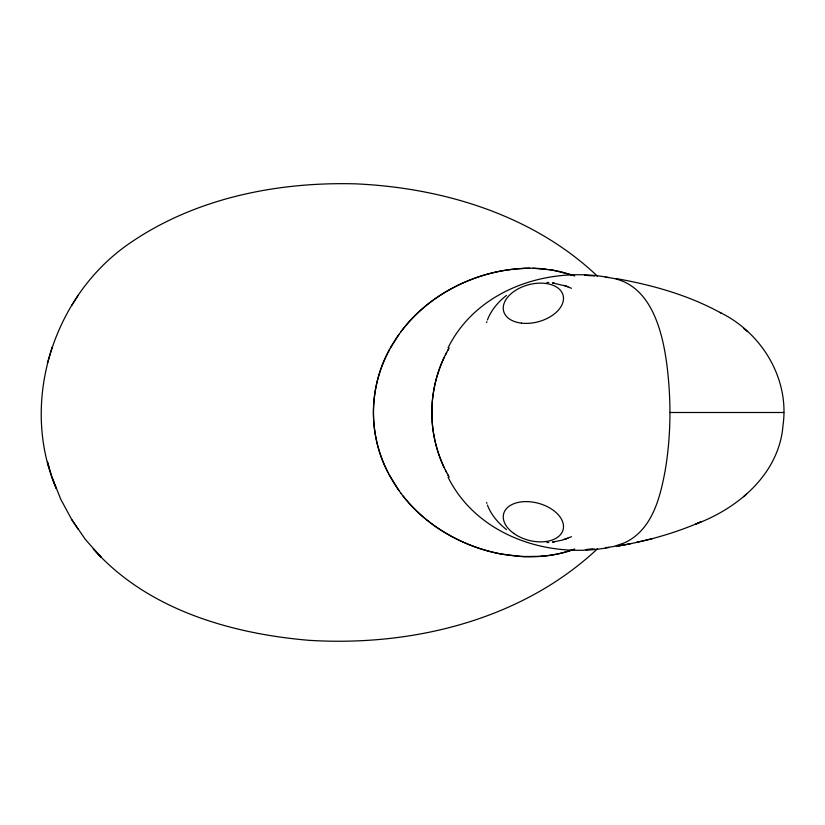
<?xml version="1.0" encoding="UTF-8"?>
<svg xmlns="http://www.w3.org/2000/svg" width="825" height="825" viewBox="0 0 825 825"><rect width="100%" height="100%" fill="white"/><g stroke="black" fill="none" stroke-linecap="round" stroke-linejoin="round"><path stroke-width="1.24" d="M605.375 277.551A25.09 2.527 18.6 0 1 605.787 277.334C655.06 280.778 665.094 341.282 668.498 380.047C671.137 410.138 670.23 440.581 665.208 470.384C660.382 496.268 653.08 527.062 628.103 540.994A85.645 67.722 66.5 0 1 623.752 543.118L613.645 546.501L605.777 547.666M719.771 312.355C761.599 332.485 789.731 378.654 783.007 425.36C779.254 473.581 738.334 508.437 695.485 524.164L701.033 521.812C674.675 533.321 646.738 541.056 618.43 545.985M432.022 405.611L432.022 419.389M432.104 404.24C433.166 387.987 437.281 371.931 444.273 357.215M597.413 276.138C533.002 215.016 442.932 187.76 355.719 183.851C277.272 181.717 195.556 198.041 130.051 243.004C53.264 295.267 19.264 402.425 56.193 488.39L52.408 478.325L60.792 499.311L71.682 519.492L85.222 539.241L101.093 557.267L93.266 548.78C147.005 609.386 230.422 633.6 308.674 640.293C411.118 646.79 521.018 620.452 597.413 548.862M47.386 363.175L52.202 347.129M486.606 322.513L486.853 321.657M487.42 319.945C491.174 310.107 498.228 301.806 506.498 295.422M445.438 354.832L446.655 352.492M389.586 349.439C368.744 386.873 368.053 434.445 387.936 472.405M448.058 347.789C476.912 289.616 547.645 266.176 608.768 277.478M390.442 347.892L398.887 334.537M447.913 350.182L449.223 347.903M78.293 295.237L71.682 305.508M400.929 331.743C419.358 307.096 445.603 288.832 474.396 278.334A234.403 196.752 -90 0 1 501.115 270.971C516.017 268.197 531.341 267.393 546.418 269.167M743.624 496.691L746.584 494.154M571.457 536.704L562.155 540.148L552.461 542.077L554.421 541.829M564.011 539.591L565.806 538.972M566.043 538.88L567.93 538.23M636.57 542.345L652.348 538.663M616.131 546.428L630.991 543.572M608.768 547.522C547.666 558.927 476.902 535.312 448.058 477.211M592.876 549.182L585.967 549.594L594.536 549.079M541.478 556.339L521.421 556.545L501.115 554.029A234.403 196.752 90 0 1 474.396 546.666C446.686 536.549 421.327 519.276 403.033 495.99M546.913 542.572L548.8 542.468M523.287 268.352L529.805 268.197M669.952 412.5L783.75 412.5M533.053 268.228L552.523 270.043L571.622 274.88A148.892 124.977 -90 0 1 574.736 276.004M523.287 556.648C539.612 557.391 556.143 555.452 571.622 550.12A149.449 125.441 90 0 0 574.736 548.996M546.913 282.428L548.8 282.532M584.564 275.302L594.536 275.921M554.421 283.171L552.461 282.934L565.806 286.028M548.883 269.476L561.083 271.796L573.076 275.395M616.131 278.572C652.462 284.996 688.7 295.195 721.153 313.108M566.043 286.12L571.457 288.296M564.011 285.409L567.93 286.77M506.498 529.578C498.228 523.194 491.174 514.893 487.42 505.055M747.481 331.598L743.624 328.309M400.929 493.257C412.84 509.138 428.01 522.483 445.015 532.682A227.38 190.853 90 0 0 523.298 556.483M400.991 493.329C389.782 478.418 381.501 461.268 377.097 443.128M398.887 490.463L388.75 473.983M71.682 519.492L78.097 529.207M447.913 474.818L449.223 477.097M445.438 470.168L446.655 472.508M444.273 467.785C437.281 453.069 433.166 437.013 432.104 420.76M52.202 477.871L47.479 462.01L48.84 467.208M486.606 502.487L486.853 503.343M605.849 547.645A25.09 2.527 -18.5 0 1 605.385 547.439M448.357 475.633A114.304 95.958 -90 0 1 434.228 437.168C431.062 420.925 431.062 404.075 434.228 387.832A114.304 95.937 -90 0 1 448.377 349.387M377.118 443.118A110.581 92.812 90 0 1 373.405 412.5A110.767 92.977 -90 0 1 378.087 378.18C387.75 342.076 413.108 311.272 445.015 292.318A227.38 190.853 90 0 1 523.298 268.517M573.086 549.656A164.051 137.693 90 0 1 541.468 556.153M521.462 323.132A30.773 19.13 -15.1 0 0 563.289 296.134A30.773 19.13 -15.1 0 0 515.357 290.503A30.773 19.13 -15.1 0 0 521.462 323.132M513.676 533.352A30.773 19.13 15.1 0 0 562.959 530.197A30.773 19.13 15.1 0 0 523.473 501.693A30.773 19.13 15.1 0 0 513.676 533.352"/></g></svg>
